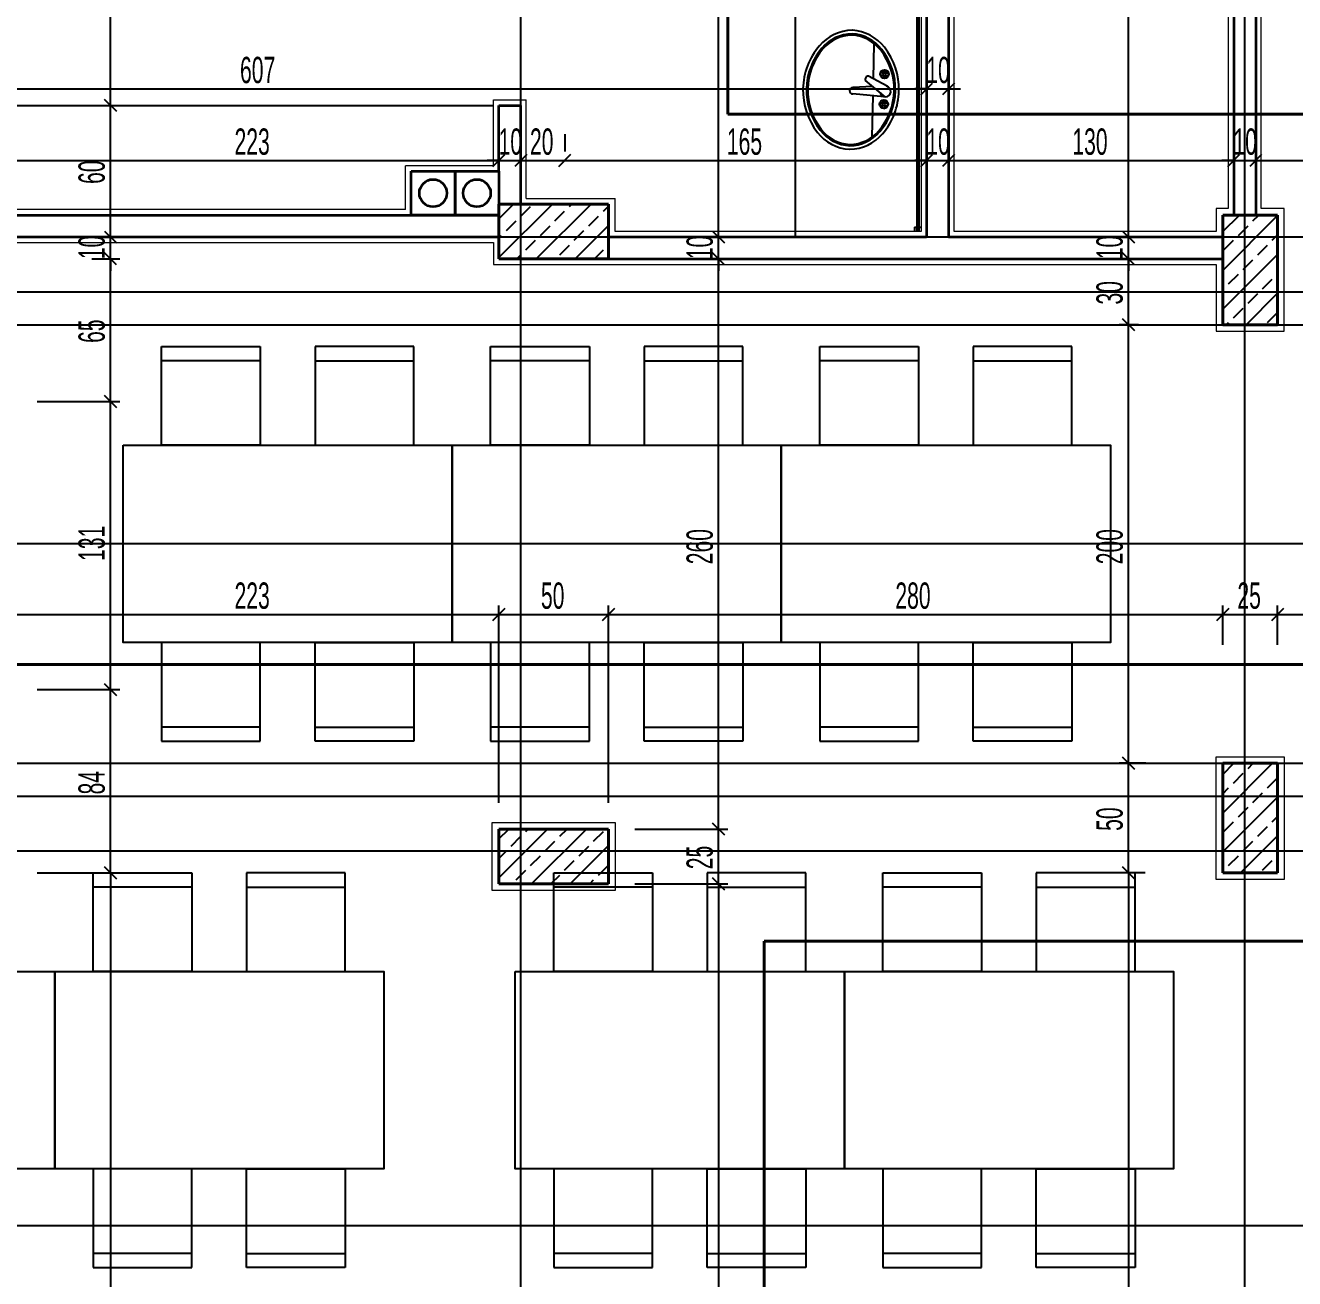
# Model space of a CAD drawing. Header units: inches. Extents: x -7543 to -822, y 102837 to 190349.
# Drawn here: x -836.7192 to -836.6613, y 102836.869 to 102836.9261 of the extents above; entities that cross this region are included whole.
import ezdxf

# ---------------------------------------------------------------- set-up
doc = ezdxf.new("R2010")
doc.units = ezdxf.units.IN
doc.header["$MEASUREMENT"] = 0
doc.linetypes.add('DASHDOTX2', pattern=[2, 1, -0.5, 0, -0.5])
doc.linetypes.add('DASHED', pattern=[19.049999999999997, 12.7, -6.35])
doc.layers.get('Defpoints').update_dxf_attribs({"lineweight": 25})
for name, color, linetype, lineweight in [('AKS', 1, 'Continuous', 25), ('ICOL', 55, 'Continuous', 25), ('KESİT', 7, 'Continuous', 40), ('KOLON', 2, 'Continuous', 40), ('SIVA', 150, 'Continuous', 15), ('TARAMA', 8, 'Continuous', 25)]:
    doc.layers.add(name, color=color, linetype=linetype, lineweight=lineweight)
doc.layers.add('DUVAR', color=7, linetype='Continuous', lineweight=35, true_color=0xfc4642)
doc.layers.add('TEFRİŞ', color=7, linetype='Continuous', lineweight=25, true_color=0x78462c)
doc.styles.add('OLCU', font='tromand.shx', dxfattribs={"width": 0.6, "height": 12})

msp = doc.modelspace()

# ---------------------------------------------------------------- linework, layer by layer
at = {"layer": 'AKS', "linetype": 'DASHDOTX2', "ltscale": 10}
for p, q in [((-836.6965660501544, 102836.7964196347), (-836.6965660501544, 102837.0303757568)), ((-836.6635718610787, 102836.7964196347), (-836.6635718610787, 102836.9769935745)), ((-836.761077946379, 102836.9164930621), (-836.4305718610788, 102836.9164930621)), ((-836.7611658760972, 102836.9139930621), (-836.5470718610787, 102836.9139930621)), ((-836.761077946379, 102836.9124930621), (-836.5470718610787, 102836.9124930621)), ((-836.547071861079, 102836.9024930621), (-836.761077946379, 102836.9024930621)), ((-836.761077946379, 102836.8924930621), (-836.5470718610787, 102836.8924930621)), ((-836.761222378487, 102836.8909930621), (-836.5903955039137, 102836.8909930621)), ((-836.761077946379, 102836.8884930621), (-836.5470718610787, 102836.8884930621))]:
    msp.add_line(p, q, dxfattribs=at)
at = {"layer": 'Defpoints', "color": 3}
for p, q in [((-836.6630718613309, 102836.9619935745), (-836.6630718613308, 102836.9174930621)), ((-836.6780718613309, 102836.9164930621), (-836.6780718613309, 102836.9479930621)), ((-836.6975718610786, 102836.9194930621), (-836.6975718610786, 102836.9224930621)), ((-836.6975718610786, 102836.9224930621), (-836.6965718610786, 102836.9224930621)), ((-836.6965718610786, 102836.9224930621), (-836.6965718610786, 102836.9179930621)), ((-836.7015718610786, 102836.9174930621), (-836.7015718610786, 102836.9194930621)), ((-836.7015718610786, 102836.9194930621), (-836.7015718610786, 102836.9194930621)), ((-836.7015718610786, 102836.9194930621), (-836.6995718610785, 102836.9194930621)), ((-836.6995718610785, 102836.9194930621), (-836.6975718610786, 102836.9194930621)), ((-836.6965718610786, 102836.9179930621), (-836.6925718610787, 102836.9179930621)), ((-836.6925718610787, 102836.9179930621), (-836.6925718610787, 102836.9164930621)), ((-836.7198218610788, 102836.9174930621), (-836.7015718610786, 102836.9174930621)), ((-836.6630718613308, 102836.9174930621), (-836.6620718610787, 102836.9174930621)), ((-836.6620718610787, 102836.9174930621), (-836.6620718610787, 102836.9124930621)), ((-836.6975718610787, 102836.9164930621), (-836.7198218610788, 102836.9164930621)), ((-836.6975718610787, 102836.9154930621), (-836.6975718610787, 102836.9164930621)), ((-836.6925718610787, 102836.9164930621), (-836.6780718613309, 102836.9164930621)), ((-836.6925718610786, 102836.9154930621), (-836.6975718610787, 102836.9154930621)), ((-836.6645718610787, 102836.9154930621), (-836.6925718610786, 102836.9154930621)), ((-836.6645718610787, 102836.9124930621), (-836.6645718610787, 102836.9154930621)), ((-836.6620718610787, 102836.9124930621), (-836.6645718610787, 102836.9124930621))]:
    msp.add_line(p, q, dxfattribs=at)
at = {"layer": 'DUVAR'}
for p, q in [((-836.6630718613309, 102836.9619935745), (-836.6630718613308, 102836.9174930621)), ((-836.6780718613309, 102836.9479930621), (-836.6780718613309, 102836.9164930621)), ((-836.6770718613309, 102836.9479930621), (-836.6770718613308, 102836.9164930621)), ((-836.6640718613309, 102836.9479930621), (-836.6640718613307, 102836.9174930621)), ((-836.6975718610786, 102836.9194930621), (-836.6975718610786, 102836.9224930621)), ((-836.6975718610786, 102836.9224930621), (-836.6965718610786, 102836.9224930621)), ((-836.6965718610786, 102836.9179930621), (-836.6965718610786, 102836.9224930621)), ((-836.7015718610786, 102836.9174930621), (-836.7015718610786, 102836.9194930621)), ((-836.7015718610786, 102836.9194930621), (-836.6995718610785, 102836.9194930621)), ((-836.6995718610785, 102836.9194930621), (-836.6995718610785, 102836.9174930621)), ((-836.6995718610785, 102836.9174930621), (-836.6995718610785, 102836.9194930621)), ((-836.6995718610785, 102836.9194930621), (-836.6975718610786, 102836.9194930621)), ((-836.6975718610786, 102836.9194930621), (-836.6975718610786, 102836.9174930621)), ((-836.7198218610786, 102836.9174930621), (-836.6975718610786, 102836.9174930621)), ((-836.7035718610786, 102836.9174930621), (-836.6975718610786, 102836.9174930621)), ((-836.6995718610785, 102836.9174930621), (-836.7015718610786, 102836.9174930621)), ((-836.6975718610786, 102836.9174930621), (-836.6995718610785, 102836.9174930621)), ((-836.7198218610786, 102836.9164930621), (-836.6975718610786, 102836.9164930621)), ((-836.6925718610786, 102836.9164930621), (-836.6780718613309, 102836.9164930621)), ((-836.6770718613308, 102836.9164930621), (-836.6645718610787, 102836.9164930621)), ((-836.6925718610786, 102836.9154930621), (-836.6645718610787, 102836.9154930621))]:
    msp.add_line(p, q, dxfattribs=at)
for centre in [(-836.7005718610785, 102836.9184930621), (-836.6985718610786, 102836.9184930621)]:
    msp.add_circle(centre, 0.0006250000000000001, dxfattribs=at)
at = {"layer": 'ICOL'}
for p, q in [((-836.6875561350766, 102836.9164930621), (-836.6875561350766, 102836.9479930621)), ((-836.6688701150675, 102836.9164930621), (-836.6688701150675, 102836.9479930621)), ((-836.71527480283, 102836.9224930621), (-836.71527480283, 102836.9324930621)), ((-836.6783418613309, 102836.9229730621), (-836.6778018613309, 102836.9235130621)), ((-836.6783418613309, 102836.9229730621), (-836.6778018613309, 102836.9235130621)), ((-836.6780718613309, 102836.9238351237), (-836.6780718613309, 102836.9236630621)), ((-836.6780718613309, 102836.9238351237), (-836.6780718613309, 102836.9236630621)), ((-836.6768018613308, 102836.9235130621), (-836.6773418613308, 102836.9229730621)), ((-836.6770718613308, 102836.9237196488), (-836.6770718613308, 102836.9236630621)), ((-836.7388218610786, 102836.9232430621), (-836.6780718613309, 102836.9232430621)), ((-836.71500480283, 102836.9222230621), (-836.71554480283, 102836.9227630621)), ((-836.71554480283, 102836.9227630621), (-836.71500480283, 102836.9222230621)), ((-836.6780718613309, 102836.9232430621), (-836.6786118613309, 102836.9232430621)), ((-836.6780718613309, 102836.9232430621), (-836.6770718613308, 102836.9232430621)), ((-836.6770718613308, 102836.9232430621), (-836.6765318613308, 102836.9232430621)), ((-836.7177194856991, 102836.9224930621), (-836.7148548028299, 102836.9224930621)), ((-836.7177194856991, 102836.9224930621), (-836.7148548028299, 102836.9224930621)), ((-836.71527480283, 102836.9164930621), (-836.71527480283, 102836.9224930621)), ((-836.6945718610785, 102836.9211768815), (-836.6945718610785, 102836.9203968815)), ((-836.6945718610785, 102836.9211768815), (-836.6945718610785, 102836.9203968815)), ((-836.6975718610786, 102836.9209430621), (-836.6975718610786, 102836.9203968815)), ((-836.6975718610786, 102836.9209430621), (-836.6975718610786, 102836.9203968815)), ((-836.6965718610786, 102836.9208703882), (-836.6965718610786, 102836.9203968815)), ((-836.6965718610786, 102836.9208703882), (-836.6965718610786, 102836.9203968815)), ((-836.6780718613309, 102836.9208908281), (-836.6780718613309, 102836.9203968815)), ((-836.6780718613309, 102836.9208908281), (-836.6780718613309, 102836.9203968815)), ((-836.7198218610788, 102836.9199768815), (-836.6975718610786, 102836.9199768815)), ((-836.6975718610786, 102836.9199768815), (-836.6981118610786, 102836.9199768815)), ((-836.6978418610786, 102836.9197068815), (-836.6973018610786, 102836.9202468815)), ((-836.6978418610786, 102836.9197068815), (-836.6973018610786, 102836.9202468815)), ((-836.6975718610786, 102836.9199768815), (-836.6965718610786, 102836.9199768815)), ((-836.6963018610786, 102836.9202468815), (-836.6968418610786, 102836.9197068815)), ((-836.6963018610786, 102836.9202468815), (-836.6968418610786, 102836.9197068815)), ((-836.6965718610786, 102836.9199768815), (-836.6960318610786, 102836.9199768815)), ((-836.6965718610786, 102836.9199768815), (-836.6945718610785, 102836.9199768815)), ((-836.6948418610785, 102836.9197068815), (-836.6943018610785, 102836.9202468815)), ((-836.6943018610785, 102836.9202468815), (-836.6948418610785, 102836.9197068815)), ((-836.6945718610785, 102836.9199768815), (-836.6780718613309, 102836.9199768815)), ((-836.6780718613309, 102836.9199768815), (-836.6786118613309, 102836.9199768815)), ((-836.6783418613309, 102836.9197068815), (-836.6778018613309, 102836.9202468815)), ((-836.6783418613309, 102836.9197068815), (-836.6778018613309, 102836.9202468815)), ((-836.6780718613309, 102836.9199768815), (-836.6770718613308, 102836.9199768815)), ((-836.6768018613308, 102836.9202468815), (-836.6773418613308, 102836.9197068815)), ((-836.6768018613308, 102836.9202468815), (-836.6773418613308, 102836.9197068815)), ((-836.6770718613308, 102836.9199768815), (-836.6765318613308, 102836.9199768815)), ((-836.6770718613308, 102836.9199768815), (-836.6640718613307, 102836.9199768815)), ((-836.6640718613307, 102836.9199768815), (-836.6646118613307, 102836.9199768815)), ((-836.6643418613307, 102836.9197068815), (-836.6638018613307, 102836.9202468815)), ((-836.6643418613307, 102836.9197068815), (-836.6638018613307, 102836.9202468815)), ((-836.6640718613307, 102836.9194907995), (-836.6640718613307, 102836.9203968815)), ((-836.6640718613307, 102836.9194907995), (-836.6640718613307, 102836.9203968815)), ((-836.6640718613307, 102836.9199768815), (-836.6630718613308, 102836.9199768815)), ((-836.6628018613308, 102836.9202468815), (-836.6633418613308, 102836.9197068815)), ((-836.6628018613308, 102836.9202468815), (-836.6633418613308, 102836.9197068815)), ((-836.6630718613308, 102836.919530415), (-836.6630718613308, 102836.9203968815)), ((-836.6630718613308, 102836.919530415), (-836.6630718613308, 102836.9203968815)), ((-836.6630718613308, 102836.9199768815), (-836.6625318613308, 102836.9199768815)), ((-836.6630718613308, 102836.9199768815), (-836.6395718610787, 102836.9199768815)), ((-836.6770718613308, 102836.9187768815), (-836.6770718613308, 102836.9195568815)), ((-836.6770718613308, 102836.9187768815), (-836.6770718613308, 102836.9195568815)), ((-836.71527480283, 102836.9164930621), (-836.71527480283, 102836.9170330621)), ((-836.6875561350766, 102836.9164930621), (-836.6875561350766, 102836.9170330621)), ((-836.6688701150675, 102836.9164930621), (-836.6688701150675, 102836.9170330621)), ((-836.7159628975163, 102836.9164930621), (-836.7148548028299, 102836.9164930621)), ((-836.7159628975163, 102836.9164930621), (-836.7148548028299, 102836.9164930621)), ((-836.71554480283, 102836.9167630621), (-836.71500480283, 102836.9162230621)), ((-836.71554480283, 102836.9167630621), (-836.71500480283, 102836.9162230621)), ((-836.71527480283, 102836.9154930621), (-836.71527480283, 102836.9164930621)), ((-836.6887561350767, 102836.9164930621), (-836.6879761350766, 102836.9164930621)), ((-836.6887561350767, 102836.9164930621), (-836.6879761350766, 102836.9164930621)), ((-836.6878261350766, 102836.9167630621), (-836.6872861350766, 102836.9162230621)), ((-836.6878261350766, 102836.9167630621), (-836.6872861350766, 102836.9162230621)), ((-836.6875561350766, 102836.9154930621), (-836.6875561350766, 102836.9164930621)), ((-836.6685058616262, 102836.9164930621), (-836.6692901150675, 102836.9164930621)), ((-836.6685058616262, 102836.9164930621), (-836.6692901150675, 102836.9164930621)), ((-836.6691401150675, 102836.9167630621), (-836.6686001150675, 102836.9162230621)), ((-836.6691401150675, 102836.9167630621), (-836.6686001150675, 102836.9162230621)), ((-836.6688701150675, 102836.9154930621), (-836.6688701150675, 102836.9164930621)), ((-836.7161338041285, 102836.9154930621), (-836.7148548028299, 102836.9154930621)), ((-836.7161338041285, 102836.9154930621), (-836.7148548028299, 102836.9154930621)), ((-836.71500480283, 102836.9152230621), (-836.71554480283, 102836.9157630621)), ((-836.71500480283, 102836.9152230621), (-836.71554480283, 102836.9157630621)), ((-836.71527480283, 102836.9089930621), (-836.71527480283, 102836.9154930621)), ((-836.71527480283, 102836.9154930621), (-836.71527480283, 102836.9149530621)), ((-836.6887561350767, 102836.9154930621), (-836.6879761350766, 102836.9154930621)), ((-836.6887561350767, 102836.9154930621), (-836.6879761350766, 102836.9154930621)), ((-836.6872861350766, 102836.9152230621), (-836.6878261350766, 102836.9157630621)), ((-836.6872861350766, 102836.9152230621), (-836.6878261350766, 102836.9157630621)), ((-836.6875561350766, 102836.8894930621), (-836.6875561350766, 102836.9154930621)), ((-836.6875561350766, 102836.9154930621), (-836.6875561350766, 102836.9149530621)), ((-836.6684808045394, 102836.9154930621), (-836.6692901150675, 102836.9154930621)), ((-836.6684808045394, 102836.9154930621), (-836.6692901150675, 102836.9154930621)), ((-836.6686001150675, 102836.9152230621), (-836.6691401150675, 102836.9157630621)), ((-836.6686001150675, 102836.9152230621), (-836.6691401150675, 102836.9157630621)), ((-836.6688701150675, 102836.9124930621), (-836.6688701150675, 102836.9154930621)), ((-836.6688701150675, 102836.9154930621), (-836.6688701150675, 102836.9149530621)), ((-836.6684089424086, 102836.9124930621), (-836.6692901150675, 102836.9124930621)), ((-836.6684089424086, 102836.9124930621), (-836.6692901150675, 102836.9124930621)), ((-836.6686001150675, 102836.9122230621), (-836.6691401150675, 102836.9127630621)), ((-836.6691401150675, 102836.9127630621), (-836.6686001150675, 102836.9122230621)), ((-836.6688701150675, 102836.8924930621), (-836.6688701150675, 102836.9124930621)), ((-836.7186218610788, 102836.9089930621), (-836.7148548028299, 102836.9089930621)), ((-836.7186218610788, 102836.9089930621), (-836.7148548028299, 102836.9089930621)), ((-836.71500480283, 102836.9087230621), (-836.71554480283, 102836.9092630621)), ((-836.71554480283, 102836.9092630621), (-836.71500480283, 102836.9087230621)), ((-836.71527480283, 102836.895849567), (-836.71527480283, 102836.9089930621)), ((-836.6975718610787, 102836.8906930621), (-836.6975718610787, 102836.8996930416)), ((-836.6975718610787, 102836.8906930621), (-836.6975718610787, 102836.8996930416)), ((-836.6925718610787, 102836.8906930621), (-836.6925718610787, 102836.8996930416)), ((-836.6925718610787, 102836.8906930621), (-836.6925718610787, 102836.8996930416)), ((-836.6645718610787, 102836.8978930518), (-836.6645718610787, 102836.8996930416)), ((-836.6645718610787, 102836.8978930518), (-836.6645718610787, 102836.8996930416)), ((-836.6620718610787, 102836.8978930518), (-836.6620718610787, 102836.8996930416)), ((-836.6620718610787, 102836.8978930518), (-836.6620718610787, 102836.8996930416)), ((-836.7198218610788, 102836.8992730416), (-836.6975718610787, 102836.8992730416)), ((-836.6978418610787, 102836.8990030416), (-836.6973018610787, 102836.8995430416)), ((-836.6973018610787, 102836.8995430416), (-836.6978418610787, 102836.8990030416)), ((-836.6975718610787, 102836.8992730416), (-836.6925718610787, 102836.8992730416)), ((-836.6928418610787, 102836.8990030416), (-836.6923018610787, 102836.8995430416)), ((-836.6923018610787, 102836.8995430416), (-836.6928418610787, 102836.8990030416)), ((-836.6925718610787, 102836.8992730416), (-836.6645718610787, 102836.8992730416)), ((-836.6648418610787, 102836.8990030416), (-836.6643018610787, 102836.8995430416)), ((-836.6643018610787, 102836.8995430416), (-836.6648418610787, 102836.8990030416)), ((-836.6645718610787, 102836.8992730416), (-836.6620718610787, 102836.8992730416)), ((-836.6623418610787, 102836.8990030416), (-836.6618018610787, 102836.8995430416)), ((-836.6618018610787, 102836.8995430416), (-836.6623418610787, 102836.8990030416)), ((-836.6620718610787, 102836.8992730416), (-836.6395718610787, 102836.8992730416)), ((-836.7186218610788, 102836.895849567), (-836.7148548028299, 102836.895849567)), ((-836.7186218610788, 102836.895849567), (-836.7148548028299, 102836.895849567)), ((-836.71500480283, 102836.895579567), (-836.71554480283, 102836.896119567)), ((-836.71554480283, 102836.896119567), (-836.71500480283, 102836.895579567)), ((-836.71527480283, 102836.8874930621), (-836.71527480283, 102836.895849567)), ((-836.6686001150675, 102836.8922230621), (-836.6691401150675, 102836.8927630621)), ((-836.6691401150675, 102836.8927630621), (-836.6686001150675, 102836.8922230621)), ((-836.6680803374686, 102836.8924930621), (-836.6692901150675, 102836.8924930621)), ((-836.6680803374686, 102836.8924930621), (-836.6692901150675, 102836.8924930621)), ((-836.6688701150675, 102836.8874930621), (-836.6688701150675, 102836.8924930621)), ((-836.6913718610788, 102836.8894930621), (-836.6871361350767, 102836.8894930621)), ((-836.6913718610788, 102836.8894930621), (-836.6871361350767, 102836.8894930621)), ((-836.6872861350766, 102836.8892230621), (-836.6878261350766, 102836.8897630621)), ((-836.6878261350766, 102836.8897630621), (-836.6872861350766, 102836.8892230621)), ((-836.6875561350766, 102836.8869930621), (-836.6875561350766, 102836.8894930621)), ((-836.7186218610788, 102836.8874930621), (-836.7148548028299, 102836.8874930621)), ((-836.7186218610788, 102836.8874930621), (-836.7148548028299, 102836.8874930621)), ((-836.71554480283, 102836.8877630621), (-836.71500480283, 102836.8872230621)), ((-836.71500480283, 102836.8872230621), (-836.71554480283, 102836.8877630621)), ((-836.71527480283, 102836.8874930621), (-836.71527480283, 102836.8169930621)), ((-836.6681100019168, 102836.8874930621), (-836.6692901150675, 102836.8874930621)), ((-836.6681100019168, 102836.8874930621), (-836.6692901150675, 102836.8874930621)), ((-836.6691401150675, 102836.8877630621), (-836.6686001150675, 102836.8872230621)), ((-836.6686001150675, 102836.8872230621), (-836.6691401150675, 102836.8877630621)), ((-836.6688701150675, 102836.8874930621), (-836.6688701150675, 102836.8169930621)), ((-836.6913718610788, 102836.8869930621), (-836.6871361350767, 102836.8869930621)), ((-836.6913718610788, 102836.8869930621), (-836.6871361350767, 102836.8869930621)), ((-836.6878261350766, 102836.8872630621), (-836.6872861350766, 102836.8867230621)), ((-836.6872861350766, 102836.8867230621), (-836.6878261350766, 102836.8872630621)), ((-836.6875561350766, 102836.8869930621), (-836.6875561350766, 102836.8199930621)), ((-836.7388218610786, 102836.8714073303), (-836.3553218610786, 102836.8714073303))]:
    msp.add_line(p, q, dxfattribs=at)
at = {"layer": 'KESİT', "linetype": 'DASHED'}
for p, q in [((-836.687132459451, 102837.0346961143), (-836.687132459451, 102836.9220928621)), ((-836.687132459451, 102836.9220928621), (-836.6586731954088, 102836.9220928621)), ((-836.7697732294388, 102836.8969922712), (-836.6563380698219, 102836.8969922712)), ((-836.7697732294388, 102836.8969922712), (-836.6563380698219, 102836.8969922712)), ((-836.6586731954088, 102836.8843812181), (-836.6854790219309, 102836.8843812181)), ((-836.6854790219309, 102836.8843812181), (-836.6854790219309, 102836.7910015156))]:
    msp.add_line(p, q, dxfattribs=at)
at = {"layer": 'KOLON'}
for p, q in [((-836.6975718610787, 102836.9179930621), (-836.6975718610787, 102836.9154930621)), ((-836.6925718610787, 102836.9179930621), (-836.6975718610787, 102836.9179930621)), ((-836.6925718610787, 102836.9154930621), (-836.6925718610787, 102836.9179930621)), ((-836.6620718610787, 102836.9174930621), (-836.6645718610787, 102836.9174930621)), ((-836.6645718610787, 102836.9174930621), (-836.6645718610787, 102836.9124930621)), ((-836.6620718610787, 102836.9124930621), (-836.6620718610787, 102836.9174930621)), ((-836.6975718610787, 102836.9154930621), (-836.6925718610787, 102836.9154930621)), ((-836.6645718610787, 102836.9124930621), (-836.6620718610787, 102836.9124930621)), ((-836.6645718610787, 102836.8874930621), (-836.6645718610787, 102836.8924930621)), ((-836.6645718610787, 102836.8924930621), (-836.6620718610787, 102836.8924930621)), ((-836.6620718610787, 102836.8924930621), (-836.6620718610787, 102836.8874930621)), ((-836.6975718610787, 102836.8869930621), (-836.6975718610787, 102836.8894930621)), ((-836.6975718610787, 102836.8894930621), (-836.6925718610787, 102836.8894930621)), ((-836.6925718610787, 102836.8894930621), (-836.6925718610787, 102836.8869930621)), ((-836.6620718610787, 102836.8874930621), (-836.6645718610787, 102836.8874930621)), ((-836.6925718610787, 102836.8869930621), (-836.6975718610787, 102836.8869930621))]:
    msp.add_line(p, q, dxfattribs=at)
at = {"layer": 'SIVA'}
for p, q in [((-836.6628218613308, 102836.9177930621), (-836.6628218613308, 102836.9617435745)), ((-836.6783218613308, 102836.9477430621), (-836.6783218613308, 102836.9167430621)), ((-836.6768218613308, 102836.9167430621), (-836.6768218613308, 102836.9477430621)), ((-836.6643218613308, 102836.9477430621), (-836.6643218613308, 102836.9177930621)), ((-836.6978218610786, 102836.9197430621), (-836.6978218610786, 102836.9227430621)), ((-836.6978218610786, 102836.9227430621), (-836.6963218610786, 102836.9227430621)), ((-836.6963218610786, 102836.9182430621), (-836.6963218610786, 102836.9227430621)), ((-836.6978218610786, 102836.9197430621), (-836.7018218610785, 102836.9197430621)), ((-836.7018218610785, 102836.9177430621), (-836.7018218610785, 102836.9197430621)), ((-836.6963218610786, 102836.9182430621), (-836.6922718610788, 102836.9182430621)), ((-836.6922718610788, 102836.9167430621), (-836.6922718610788, 102836.9182430621)), ((-836.7018218610785, 102836.9177430621), (-836.7195718610787, 102836.9177430621)), ((-836.6648718610787, 102836.9177930621), (-836.6648718610787, 102836.9167430621)), ((-836.6643218613308, 102836.9177930621), (-836.6648718610787, 102836.9177930621)), ((-836.6617718610787, 102836.9177930621), (-836.6628218613308, 102836.9177930621)), ((-836.6617718610787, 102836.9121930621), (-836.6617718610787, 102836.9177930621)), ((-836.6783218613308, 102836.9167430621), (-836.6922718610788, 102836.9167430621)), ((-836.6648718610787, 102836.9167430621), (-836.6768218613308, 102836.9167430621)), ((-836.7195718610787, 102836.9162430621), (-836.6978218610788, 102836.9162430621)), ((-836.6978218610788, 102836.9162430621), (-836.6978218610788, 102836.9152430621)), ((-836.6978218610788, 102836.9152430621), (-836.6648718610787, 102836.9152430621)), ((-836.6648718610787, 102836.9152430621), (-836.6648718610787, 102836.9121930621)), ((-836.6648718610787, 102836.9121930621), (-836.6617718610787, 102836.9121930621)), ((-836.6648718610787, 102836.8871930621), (-836.6648718610787, 102836.8927930621)), ((-836.6648718610787, 102836.8927930621), (-836.6617718610787, 102836.8927930621)), ((-836.6617718610787, 102836.8927930621), (-836.6617718610787, 102836.8871930621)), ((-836.6978718610787, 102836.8866930621), (-836.6978718610787, 102836.8897930621)), ((-836.6978718610787, 102836.8897930621), (-836.6922718610788, 102836.8897930621)), ((-836.6922718610788, 102836.8897930621), (-836.6922718610788, 102836.8866930621)), ((-836.6617718610787, 102836.8871930621), (-836.6648718610787, 102836.8871930621)), ((-836.6922718610788, 102836.8866930621), (-836.6978718610787, 102836.8866930621))]:
    msp.add_line(p, q, dxfattribs=at)
at = {"layer": 'TARAMA'}
for p, q in [((-836.6975718610789, 102836.9173233582), (-836.696902157184, 102836.9179930621)), ((-836.6975718610789, 102836.9155555913), (-836.695134390231, 102836.9179930621)), ((-836.6965656654359, 102836.9174456704), (-836.6961237236976, 102836.9178876121)), ((-836.6958666232781, 102836.9154930621), (-836.6933666232782, 102836.9179930621)), ((-836.695018869352, 102836.9172246995), (-836.6945769276138, 102836.9176666413)), ((-836.6943559567446, 102836.9178876121), (-836.6942505067561, 102836.9179930621)), ((-836.6928091606608, 102836.9176666413), (-836.6925718610789, 102836.9179039408)), ((-836.6972285780432, 102836.9167827578), (-836.696786636305, 102836.9172246995)), ((-836.6956817819594, 102836.9165617869), (-836.6952398402211, 102836.9170037287)), ((-836.6940988563251, 102836.9154930621), (-836.6925718610789, 102836.9170200574)), ((-836.6934720732681, 102836.9170037287), (-836.6930301315299, 102836.9174456704)), ((-836.6645718610789, 102836.9167357861), (-836.6638145850777, 102836.9174930621)), ((-836.6645718610789, 102836.9149680192), (-836.6620718610789, 102836.9174680192)), ((-836.663861976806, 102836.9165617869), (-836.6634200350677, 102836.9170037287)), ((-836.6631990641986, 102836.9172246995), (-836.6629307016027, 102836.9174930621)), ((-836.6975718610789, 102836.9164394747), (-836.6974495489123, 102836.9165617869)), ((-836.6941349858755, 102836.916340816), (-836.6936930441373, 102836.9167827578)), ((-836.6623151807221, 102836.916340816), (-836.6620718610789, 102836.9165841357)), ((-836.6963446945667, 102836.9158988743), (-836.6959027528285, 102836.916340816)), ((-836.6947978984829, 102836.9156779034), (-836.6943559567446, 102836.9161198452)), ((-836.6932149728502, 102836.9154930621), (-836.6928091606608, 102836.9158988743)), ((-836.6925881897916, 102836.9161198452), (-836.6925718610789, 102836.9161361739)), ((-836.6645248894133, 102836.9158988743), (-836.6640829476751, 102836.916340816)), ((-836.6629780933295, 102836.9156779034), (-836.6625361515912, 102836.9161198452)), ((-836.6967505067561, 102836.9154930621), (-836.6965656654359, 102836.9156779034)), ((-836.6645718610789, 102836.9132002522), (-836.6620718610789, 102836.9157002522)), ((-836.6636410059368, 102836.9150149908), (-836.6631990641986, 102836.9154569326)), ((-836.6643039185442, 102836.9143520782), (-836.663861976806, 102836.91479402)), ((-836.662094209853, 102836.91479402), (-836.6620718610789, 102836.9148163687)), ((-836.6645718610789, 102836.9140841357), (-836.6645248894133, 102836.9141311074)), ((-836.6627571224603, 102836.9141311074), (-836.6623151807221, 102836.9145730491)), ((-836.6635112842188, 102836.9124930621), (-836.6620718610789, 102836.9139324853)), ((-836.6634200350677, 102836.9134681947), (-836.6629780933295, 102836.9139101365)), ((-836.6640829476751, 102836.9128052821), (-836.6636410059368, 102836.9132472239)), ((-836.6625361515912, 102836.9125843113), (-836.662094209853, 102836.913026253)), ((-836.6643951676967, 102836.9124930621), (-836.6643039185442, 102836.9125843113)), ((-836.6645718610789, 102836.8919870488), (-836.6640658477362, 102836.8924930621)), ((-836.6645718610789, 102836.8902192818), (-836.6622980807832, 102836.8924930621)), ((-836.6634200350677, 102836.8922549913), (-836.6631819642612, 102836.8924930621)), ((-836.6640829476751, 102836.8915920787), (-836.6636410059368, 102836.8920340204)), ((-836.6625361515912, 102836.8913711078), (-836.662094209853, 102836.8918130496)), ((-836.6645718610789, 102836.8911031653), (-836.6643039185442, 102836.8913711078)), ((-836.6645718610789, 102836.8884515149), (-836.6620718610789, 102836.8909515149)), ((-836.6631990641986, 102836.8907081952), (-836.6627571224603, 102836.891150137)), ((-836.663861976806, 102836.8900452826), (-836.6634200350677, 102836.8904872244)), ((-836.6645248894133, 102836.88938237), (-836.6640829476751, 102836.8898243118)), ((-836.6623151807221, 102836.8898243118), (-836.6620718610789, 102836.8900676314)), ((-836.6975718610789, 102836.889039087), (-836.6971178859366, 102836.8894930621)), ((-836.6975718610789, 102836.88727132), (-836.6953501189836, 102836.8894930621)), ((-836.6963446945667, 102836.88938237), (-836.6962340024616, 102836.8894930621)), ((-836.6960823520307, 102836.8869930621), (-836.6935823520307, 102836.8894930621)), ((-836.6947978984829, 102836.8891613991), (-836.6944662355086, 102836.8894930621)), ((-836.693251102399, 102836.8889404283), (-836.6928091606608, 102836.88938237)), ((-836.6629780933295, 102836.8891613991), (-836.6625361515912, 102836.8896033409)), ((-836.6970076071741, 102836.8887194574), (-836.6965656654359, 102836.8891613991)), ((-836.6954608110902, 102836.8884984865), (-836.695018869352, 102836.8889404283)), ((-836.6943145850777, 102836.8869930621), (-836.6925718610789, 102836.8887357861)), ((-836.6939140150064, 102836.8882775157), (-836.6934720732681, 102836.8887194574)), ((-836.6637625468773, 102836.8874930621), (-836.6620718610789, 102836.8891837479)), ((-836.6636410059368, 102836.8884984865), (-836.6631990641986, 102836.8889404283)), ((-836.6975718610789, 102836.8881552035), (-836.6972285780432, 102836.8884984865)), ((-836.6961237236976, 102836.8878355739), (-836.6956817819594, 102836.8882775157)), ((-836.6945769276138, 102836.8876146031), (-836.6941349858755, 102836.8880565448)), ((-836.6643039185442, 102836.8878355739), (-836.663861976806, 102836.8882775157)), ((-836.6627571224603, 102836.8876146031), (-836.6623151807221, 102836.8880565448)), ((-836.662094209853, 102836.8882775157), (-836.6620718610789, 102836.8882998644)), ((-836.696786636305, 102836.8871726613), (-836.6963446945667, 102836.8876146031)), ((-836.6930301315299, 102836.8873936322), (-836.6925881897916, 102836.8878355739)), ((-836.6645718610789, 102836.8875676314), (-836.6645248894133, 102836.8876146031)), ((-836.6951984685556, 102836.8869930621), (-836.6947978984829, 102836.8873936322)), ((-836.6934307016027, 102836.8869930621), (-836.693251102399, 102836.8871726613))]:
    msp.add_line(p, q, dxfattribs=at)
at = {"layer": 'TEFRİŞ'}
for p, q in [((-836.6840718613308, 102836.9477430621), (-836.6840718613308, 102836.9164930621)), ((-836.6785218613309, 102836.9476430621), (-836.6785218613309, 102836.9167430621)), ((-836.6784218613309, 102836.9476430621), (-836.6784218613308, 102836.9167430621)), ((-836.6804919413526, 102836.923702308), (-836.6804563134561, 102836.9253053316)), ((-836.6805329936369, 102836.9233501909), (-836.6814354888957, 102836.9233101422)), ((-836.6799697901789, 102836.9228875572), (-836.680861830616, 102836.9236208228)), ((-836.6798751400504, 102836.9233615146), (-836.6807263279542, 102836.9238318107)), ((-836.6800084480943, 102836.9228865766), (-836.68144208822, 102836.9230132156)), ((-836.6805507304774, 102836.9210571798), (-836.6805090884523, 102836.9229308001)), ((-836.7195718610787, 102836.9224930621), (-836.6978218610786, 102836.9224930621)), ((-836.6786218613308, 102836.9169430621), (-836.6786218613308, 102836.9167430621)), ((-836.6786218613308, 102836.9169430621), (-836.6785218613309, 102836.9169430621)), ((-836.6785218613309, 102836.9168430621), (-836.6784218613309, 102836.9168430621)), ((-836.6784218613308, 102836.9169430621), (-836.6783218613308, 102836.9169430621)), ((-836.7129468610786, 102836.9069930621), (-836.7129468610786, 102836.9114930621)), ((-836.7129468610786, 102836.9114930621), (-836.7084468610786, 102836.9114930621)), ((-836.7084468610786, 102836.9114930621), (-836.7084468610786, 102836.9069930621)), ((-836.7059468610786, 102836.9114930621), (-836.7059468610786, 102836.9069930621)), ((-836.7014468610787, 102836.9114930621), (-836.7059468610786, 102836.9114930621)), ((-836.7014468610787, 102836.9069930621), (-836.7014468610787, 102836.9114930621)), ((-836.6979468610787, 102836.9069930621), (-836.6979468610787, 102836.9114930621)), ((-836.6979468610787, 102836.9114930621), (-836.6934468610787, 102836.9114930621)), ((-836.6934468610787, 102836.9114930621), (-836.6934468610787, 102836.9069930621)), ((-836.6909468610786, 102836.9114930621), (-836.6909468610786, 102836.9069930621)), ((-836.6864468610786, 102836.9114930621), (-836.6909468610786, 102836.9114930621)), ((-836.6864468610786, 102836.9069930621), (-836.6864468610786, 102836.9114930621)), ((-836.6829468610787, 102836.9069930621), (-836.6829468610786, 102836.9114930621)), ((-836.6829468610787, 102836.9114930621), (-836.6784468610787, 102836.9114930621)), ((-836.6784468610787, 102836.9114930621), (-836.6784468610787, 102836.9069930621)), ((-836.6759468610786, 102836.9114930621), (-836.6759468610786, 102836.9069930621)), ((-836.6714468610786, 102836.9114930621), (-836.6759468610786, 102836.9114930621)), ((-836.6714468610786, 102836.9069930621), (-836.6714468610786, 102836.9114930621)), ((-836.7084468610786, 102836.9108461582), (-836.7129468610786, 102836.9108461582)), ((-836.7059468610786, 102836.9108461582), (-836.7014468610787, 102836.9108461582)), ((-836.6934468610787, 102836.9108461582), (-836.6979468610787, 102836.9108461582)), ((-836.6909468610786, 102836.9108461582), (-836.6864468610786, 102836.9108461582)), ((-836.6784468610787, 102836.9108461582), (-836.6829468610787, 102836.9108461582)), ((-836.6759468610786, 102836.9108461582), (-836.6714468610786, 102836.9108461582)), ((-836.7084468610786, 102836.9069930621), (-836.7129468610786, 102836.9069930621)), ((-836.7059468610786, 102836.9069930621), (-836.7014468610787, 102836.9069930621)), ((-836.6934468610787, 102836.9069930621), (-836.6979468610787, 102836.9069930621)), ((-836.6909468610786, 102836.9069930621), (-836.6864468610786, 102836.9069930621)), ((-836.6784468610787, 102836.9069930621), (-836.6829468610787, 102836.9069930621)), ((-836.6759468610786, 102836.9069930621), (-836.6714468610786, 102836.9069930621)), ((-836.7084468610786, 102836.8979930621), (-836.7129468610786, 102836.8979930621)), ((-836.7129468610786, 102836.8979930621), (-836.7129468610786, 102836.8934930621)), ((-836.7084468610786, 102836.8934930621), (-836.7084468610786, 102836.8979930621)), ((-836.7059468610786, 102836.8934930621), (-836.7059468610786, 102836.8979930621)), ((-836.7059468610786, 102836.8979930621), (-836.7014468610787, 102836.8979930621)), ((-836.7014468610787, 102836.8979930621), (-836.7014468610787, 102836.8934930621)), ((-836.6934468610787, 102836.8979930621), (-836.6979468610787, 102836.8979930621)), ((-836.6979468610787, 102836.8979930621), (-836.6979468610787, 102836.8934930621)), ((-836.6934468610787, 102836.8934930621), (-836.6934468610787, 102836.8979930621)), ((-836.6909468610786, 102836.8934930621), (-836.6909468610786, 102836.8979930621)), ((-836.6909468610786, 102836.8979930621), (-836.6864468610786, 102836.8979930621)), ((-836.6864468610786, 102836.8979930621), (-836.6864468610786, 102836.8934930621)), ((-836.6784468610787, 102836.8979930621), (-836.6829468610787, 102836.8979930621)), ((-836.6829468610787, 102836.8979930621), (-836.6829468610786, 102836.8934930621)), ((-836.6784468610787, 102836.8934930621), (-836.6784468610787, 102836.8979930621)), ((-836.6759468610786, 102836.8934930621), (-836.6759468610786, 102836.8979930621)), ((-836.6759468610786, 102836.8979930621), (-836.6714468610786, 102836.8979930621)), ((-836.6714468610786, 102836.8979930621), (-836.6714468610786, 102836.8934930621)), ((-836.7084468610786, 102836.894139966), (-836.7129468610786, 102836.894139966)), ((-836.7059468610786, 102836.894139966), (-836.7014468610787, 102836.894139966)), ((-836.6934468610787, 102836.894139966), (-836.6979468610787, 102836.894139966)), ((-836.6909468610786, 102836.894139966), (-836.6864468610786, 102836.894139966)), ((-836.6784468610787, 102836.894139966), (-836.6829468610787, 102836.894139966)), ((-836.6759468610786, 102836.894139966), (-836.6714468610786, 102836.894139966)), ((-836.7129468610786, 102836.8934930621), (-836.7084468610786, 102836.8934930621)), ((-836.7014468610787, 102836.8934930621), (-836.7059468610786, 102836.8934930621)), ((-836.6979468610787, 102836.8934930621), (-836.6934468610787, 102836.8934930621)), ((-836.6864468610786, 102836.8934930621), (-836.6909468610786, 102836.8934930621)), ((-836.6829468610787, 102836.8934930621), (-836.6784468610787, 102836.8934930621)), ((-836.6714468610786, 102836.8934930621), (-836.6759468610786, 102836.8934930621)), ((-836.7160718610785, 102836.8829930621), (-836.7160718610785, 102836.8874930621)), ((-836.7160718610785, 102836.8874930621), (-836.7115718610786, 102836.8874930621)), ((-836.7115718610786, 102836.8874930621), (-836.7115718610786, 102836.8829930621)), ((-836.7090718610785, 102836.8874930621), (-836.7090718610785, 102836.8829930621)), ((-836.7045718610785, 102836.8874930621), (-836.7090718610785, 102836.8874930621)), ((-836.7045718610785, 102836.8829930621), (-836.7045718610785, 102836.8874930621)), ((-836.6950718610785, 102836.8829930621), (-836.6950718610785, 102836.8874930621)), ((-836.6950718610785, 102836.8874930621), (-836.6905718610785, 102836.8874930621)), ((-836.6905718610785, 102836.8874930621), (-836.6905718610785, 102836.8829930621)), ((-836.6880718610786, 102836.8874930621), (-836.6880718610786, 102836.8829930621)), ((-836.6835718610786, 102836.8874930621), (-836.6880718610786, 102836.8874930621)), ((-836.6835718610786, 102836.8829930621), (-836.6835718610786, 102836.8874930621)), ((-836.6800718610785, 102836.8829930621), (-836.6800718610785, 102836.8874930621)), ((-836.6800718610785, 102836.8874930621), (-836.6755718610785, 102836.8874930621)), ((-836.6755718610785, 102836.8874930621), (-836.6755718610785, 102836.8829930621)), ((-836.6730718610786, 102836.8874930621), (-836.6730718610786, 102836.8829930621)), ((-836.6685718610786, 102836.8874930621), (-836.6730718610786, 102836.8874930621)), ((-836.6685718610786, 102836.8829930621), (-836.6685718610786, 102836.8874930621)), ((-836.7115718610786, 102836.8868461582), (-836.7160718610785, 102836.8868461582)), ((-836.7090718610785, 102836.8868461582), (-836.7045718610785, 102836.8868461582)), ((-836.6905718610785, 102836.8868461582), (-836.6950718610785, 102836.8868461582)), ((-836.6880718610786, 102836.8868461582), (-836.6835718610786, 102836.8868461582)), ((-836.6755718610785, 102836.8868461582), (-836.6800718610785, 102836.8868461582)), ((-836.6730718610786, 102836.8868461582), (-836.6685718610786, 102836.8868461582)), ((-836.7115718610786, 102836.8829930621), (-836.7160718610785, 102836.8829930621)), ((-836.7090718610785, 102836.8829930621), (-836.7045718610785, 102836.8829930621)), ((-836.6905718610785, 102836.8829930621), (-836.6950718610785, 102836.8829930621)), ((-836.6880718610786, 102836.8829930621), (-836.6835718610786, 102836.8829930621)), ((-836.6755718610785, 102836.8829930621), (-836.6800718610785, 102836.8829930621)), ((-836.6730718610786, 102836.8829930621), (-836.6685718610786, 102836.8829930621)), ((-836.7115718610786, 102836.8739930621), (-836.7160718610785, 102836.8739930621)), ((-836.7160718610785, 102836.8739930621), (-836.7160718610785, 102836.8694930621)), ((-836.7115718610786, 102836.8694930621), (-836.7115718610786, 102836.8739930621)), ((-836.7090718610785, 102836.8694930621), (-836.7090718610785, 102836.8739930621)), ((-836.7090718610785, 102836.8739930621), (-836.7045718610785, 102836.8739930621)), ((-836.7045718610785, 102836.8739930621), (-836.7045718610785, 102836.8694930621)), ((-836.6905718610785, 102836.8739930621), (-836.6950718610785, 102836.8739930621)), ((-836.6950718610785, 102836.8739930621), (-836.6950718610785, 102836.8694930621)), ((-836.6905718610785, 102836.8694930621), (-836.6905718610785, 102836.8739930621)), ((-836.6880718610786, 102836.8694930621), (-836.6880718610786, 102836.8739930621)), ((-836.6880718610786, 102836.8739930621), (-836.6835718610786, 102836.8739930621)), ((-836.6835718610786, 102836.8739930621), (-836.6835718610786, 102836.8694930621)), ((-836.6755718610785, 102836.8739930621), (-836.6800718610785, 102836.8739930621)), ((-836.6800718610785, 102836.8739930621), (-836.6800718610785, 102836.8694930621)), ((-836.6755718610785, 102836.8694930621), (-836.6755718610785, 102836.8739930621)), ((-836.6730718610786, 102836.8694930621), (-836.6730718610786, 102836.8739930621)), ((-836.6730718610786, 102836.8739930621), (-836.6685718610786, 102836.8739930621)), ((-836.6685718610786, 102836.8739930621), (-836.6685718610786, 102836.8694930621)), ((-836.7115718610786, 102836.870139966), (-836.7160718610785, 102836.870139966)), ((-836.7090718610785, 102836.870139966), (-836.7045718610785, 102836.870139966)), ((-836.6905718610785, 102836.870139966), (-836.6950718610785, 102836.870139966)), ((-836.6880718610786, 102836.870139966), (-836.6835718610786, 102836.870139966)), ((-836.6755718610785, 102836.870139966), (-836.6800718610785, 102836.870139966)), ((-836.6730718610786, 102836.870139966), (-836.6685718610786, 102836.870139966)), ((-836.7160718610785, 102836.8694930621), (-836.7115718610786, 102836.8694930621)), ((-836.7045718610785, 102836.8694930621), (-836.7090718610785, 102836.8694930621)), ((-836.6950718610785, 102836.8694930621), (-836.6905718610785, 102836.8694930621)), ((-836.6835718610786, 102836.8694930621), (-836.6880718610786, 102836.8694930621)), ((-836.6800718610785, 102836.8694930621), (-836.6755718610785, 102836.8694930621)), ((-836.6685718610786, 102836.8694930621), (-836.6730718610786, 102836.8694930621))]:
    msp.add_line(p, q, dxfattribs=at)
for points in [[(-836.7146968610787, 102836.9069930621), (-836.6996968610786, 102836.9069930621), (-836.6996968610786, 102836.8979930621), (-836.7146968610787, 102836.8979930621), (-836.7146968610787, 102836.9069930621)], [(-836.6996968610786, 102836.9069930621), (-836.6846968610787, 102836.9069930621), (-836.6846968610787, 102836.8979930621), (-836.6996968610786, 102836.8979930621), (-836.6996968610786, 102836.9069930621)], [(-836.6846968610787, 102836.9069930621), (-836.6696968610786, 102836.9069930621), (-836.6696968610786, 102836.8979930621), (-836.6846968610787, 102836.8979930621), (-836.6846968610787, 102836.9069930621)], [(-836.7328218610785, 102836.8829930621), (-836.7178218610785, 102836.8829930621), (-836.7178218610785, 102836.8739930621), (-836.7328218610785, 102836.8739930621), (-836.7328218610785, 102836.8829930621)], [(-836.7178218610785, 102836.8829930621), (-836.7028218610785, 102836.8829930621), (-836.7028218610785, 102836.8739930621), (-836.7178218610785, 102836.8739930621), (-836.7178218610785, 102836.8829930621)], [(-836.6968218610785, 102836.8829930621), (-836.6818218610786, 102836.8829930621), (-836.6818218610786, 102836.8739930621), (-836.6968218610785, 102836.8739930621), (-836.6968218610785, 102836.8829930621)], [(-836.6818218610786, 102836.8829930621), (-836.6668218610786, 102836.8829930621), (-836.6668218610786, 102836.8739930621), (-836.6818218610786, 102836.8739930621), (-836.6818218610786, 102836.8829930621)]]:
    msp.add_lwpolyline(points, dxfattribs=at)
for centre, radius in [((-836.6799892266603, 102836.9239206425), 0.000198), ((-836.6799892809847, 102836.9239181983), 6.15765675608127e-05), ((-836.6800197903023, 102836.9225454774), 0.000198), ((-836.6800178858763, 102836.9225429993), 6.15765675608127e-05)]:
    msp.add_circle(centre, radius, dxfattribs=at)
for centre, radius, start, end in [((-836.6814358302533, 102836.9239114769), 0.002004651000000022, 90.93878600288755, 139.6227858538211), ((-836.6814358302533, 102836.9239114769), 0.001846251000000071, 90.93878600288755, 139.6347860622336), ((-836.6814358302533, 102836.9239114769), 0.001786851000000183, 91.0117859893486, 139.6387860653052), ((-836.6815782857734, 102836.9239146431), 0.00178685100000008, 37.81478616678361, 86.44178599907181), ((-836.6815782857734, 102836.9239146431), 0.001846250999999999, 37.81878587757975, 86.51478600016964), ((-836.6815782857734, 102836.9239146431), 0.002004651000000098, 37.83078618537044, 86.51478600016964), ((-836.6815782857734, 102836.9239146431), 0.002004651000000098, 37.83078618537044, 86.51478600016964), ((-836.6805906327374, 102836.9231831918), 0.003120331500000013, 139.489786107573, 178.7267861406205), ((-836.6805906327374, 102836.9231831918), 0.002961931499999977, 139.489786107573, 178.7267861406205), ((-836.6824550155197, 102836.9232246285), 0.003120321599999967, 358.7267861406205, 37.96378586381864), ((-836.6805906327374, 102836.9231831918), 0.002902531499999941, 139.489786107573, 178.7267861406205), ((-836.6824550155197, 102836.9232246285), 0.002902521600000013, 358.7267861406205, 37.96378586381864), ((-836.6824550155197, 102836.9232246285), 0.002961921599999966, 358.7267861406205, 37.96378586381864), ((-836.6800895046779, 102836.9238642401), 0.0001138256428766684, 58.58926243961002, 149.1565370352334), ((-836.6800870084066, 102836.923976556), 0.0001138256428644378, 208.2970350313162, 297.7701166661309), ((-836.6799308981675, 102836.9240170532), 0.0001138256428644378, 118.2970349919771, 209.2792142137363), ((-836.6800432141349, 102836.9240195494), 0.0001138256428678631, 328.1743575229843, 59.15653693997044), ((-836.6798915535628, 102836.9238598405), 0.0001138256429216278, 28.2970350313162, 118.8643096804401), ((-836.6807227590247, 102836.9236805128), 0.0001513400256407899, 91.35128532506486, 203.2291734452122), ((-836.679955755395, 102836.923128723), 0.0002475000000000005, 192.8392447753921, 72.33039168298647), ((-836.6799352977172, 102836.9238191021), 0.0001138256428709452, 150.1013864875175, 239.1565369399705), ((-836.6800476136846, 102836.9238215983), 0.0001138256428755755, 298.2970349919771, 27.35218579896209), ((-836.6798890572916, 102836.9239721565), 0.000113825642886311, 239.6834553421006, 329.1565370352333), ((-836.6805906327374, 102836.9231831918), 0.003120321600000106, 178.7267861406205, 217.9637858638186), ((-836.6805906327374, 102836.9231831918), 0.003120321600000106, 178.7267861406205, 217.9637858638186), ((-836.6805906327374, 102836.9231831918), 0.002961921599999966, 178.7267861406205, 217.9637858638186), ((-836.6805906327374, 102836.9231831918), 0.002902521600000013, 178.7267861406205, 217.9637858638186), ((-836.6814387885579, 102836.9231616789), 0.0001485, 88.72678600341487, 268.7267860034149), ((-836.6824550155197, 102836.9232246285), 0.002902521600000011, 319.489786107573, 358.7267861406205), ((-836.6824550155197, 102836.9232246285), 0.002961921600000047, 319.489786107573, 358.7267861406205), ((-836.6824550155197, 102836.9232246285), 0.003120321599999903, 319.489786107573, 358.7267861406205), ((-836.6801200683199, 102836.922489075), 0.0001138256428581183, 59.68345534210053, 149.1565370352334), ((-836.6801175720486, 102836.9226013909), 0.0001138256428766684, 208.2970350313162, 298.8643096804401), ((-836.6799659114765, 102836.922441682), 0.0001138256428644378, 148.1743575229843, 239.1565369399705), ((-836.6799615119269, 102836.9226396331), 0.0001138256428770801, 118.2970349919771, 207.3521857989621), ((-836.6800782274439, 102836.9224441783), 0.0001138256428678631, 298.2970349919771, 29.27921421373627), ((-836.6800738278944, 102836.9226421294), 0.0001138256428644378, 330.1013864875175, 59.15653693997044), ((-836.6799196209336, 102836.9225969914), 0.0001138256429279473, 238.58926243961, 329.1565370352333), ((-836.6799221172048, 102836.9224846754), 0.000113825642886311, 28.2970350313162, 117.7701166661309), ((-836.6814673525864, 102836.922493177), 0.002004651000000098, 217.8307861853704, 266.5147860001696), ((-836.6814673525864, 102836.922493177), 0.002004651000000098, 217.8307861853704, 266.5147860001696), ((-836.6814673525864, 102836.922493177), 0.001846250999999999, 217.8187858775798, 266.5147860001696), ((-836.6814673525864, 102836.922493177), 0.00178685100000008, 217.8147861667836, 266.4417859990718), ((-836.6816098081064, 102836.9224963431), 0.001846251000000071, 270.9387860028875, 319.6347860622335), ((-836.6816098081064, 102836.9224963431), 0.001786851000000043, 271.0117859893486, 319.6387860653052), ((-836.6816098081064, 102836.9224963431), 0.002004651000000161, 270.9387860028875, 319.6227858538211), ((-836.6816098081064, 102836.9224963431), 0.002004651000000161, 270.9387860028875, 319.6227858538211)]:
    msp.add_arc(centre, radius, start, end, dxfattribs=at)

# ---------------------------------------------------------------- texts
at = {"layer": 'ICOL', "style": 'OLCU', "width": 0.6}
for s, p in [('607', (-836.7093725754904, 102836.9235070621)), ('10', (-836.6780861470451, 102836.9235070621)), ('223', (-836.7096225753644, 102836.9202408815)), ('10', (-836.6975861467929, 102836.9202408815)), ('20', (-836.6961547182215, 102836.9202408815)), ('165', (-836.6871790040618, 102836.9202408815)), ('10', (-836.6780861470451, 102836.9202408815)), ('130', (-836.671429004188, 102836.9202408815)), ('10', (-836.664086147045, 102836.9202408815)), ('223', (-836.7096225753644, 102836.8995370416)), ('50', (-836.6956547182216, 102836.8995370416)), ('280', (-836.6794975753644, 102836.8995370416)), ('25', (-836.6639047182216, 102836.8995370416))]:
    msp.add_text(s, height=0.0012, dxfattribs=at).set_placement(p)
for s, p in [('60', (-836.71553880283, 102836.918910205)), ('10', (-836.71553880283, 102836.9154787764)), ('10', (-836.6878201350767, 102836.9154787764)), ('10', (-836.6691341150675, 102836.9154787764)), ('30', (-836.6691341150675, 102836.913410205)), ('65', (-836.71553880283, 102836.911660205)), ('131', (-836.71553880283, 102836.9017184574)), ('260', (-836.6878201350767, 102836.9015673478)), ('200', (-836.6691341150675, 102836.9015673478)), ('84', (-836.71553880283, 102836.8910713145)), ('50', (-836.6691341150675, 102836.889410205)), ('25', (-836.6878201350767, 102836.887660205))]:
    msp.add_text(s, height=0.0012, rotation=90, dxfattribs=at).set_placement(p)

doc.saveas('drawing.dxf')
